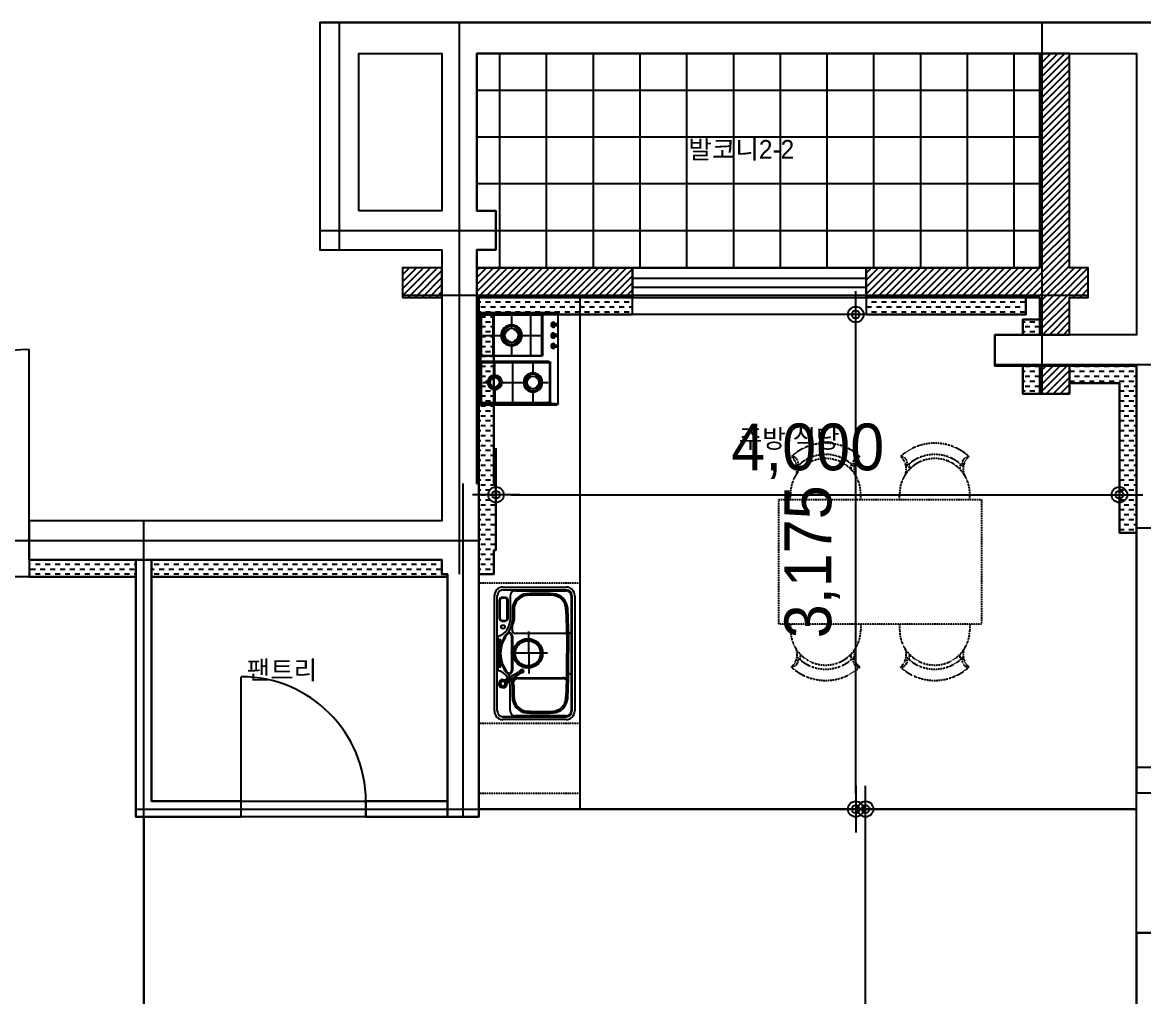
# Model space of a CAD drawing. Extents: x -125 to 16400, y -1600 to 10435.
# Drawn here: x 3537 to 10730, y 4081 to 10335 of the extents above; entities that cross this region are included whole.
import ezdxf

# ---------------------------------------------------------------- set-up
doc = ezdxf.new("R2010")
doc.units = 0
doc.header["$MEASUREMENT"] = 0
for name, pattern in [('-HID', [2.5, 1.5, -1]), ('AUDIT_D_220706163347-0', [0]), ('CEN', [62, 60, -1, 0, -1]), ('HD', [2.5, 1.5, -1]), ('HID', [2.3, 1.5, -0.8])]:
    doc.linetypes.add(name, pattern=pattern)
for name, color, linetype in [('A_HAT', 8, 'Continuous'), ('AA-XXXX-DIMS', 7, 'Continuous'), ('CEN_CON', 1, 'CEN'), ('CEN_WALL', 12, 'CEN'), ('CONC', 2, 'Continuous'), ('DIM', 7, 'AUDIT_D_220706163347-0'), ('DOOR', 4, 'Continuous'), ('FIN', 6, 'Continuous'), ('FUR', 4, 'Continuous'), ('FUR_가구', 8, 'HD'), ('FUR_가전', 8, 'HID'), ('INS', 8, 'Continuous'), ('WAL', 3, 'Continuous'), ('WAL_DRY', 7, 'Continuous'), ('WIN', 4, 'Continuous'), ('바닥타일', 8, 'Continuous'), ('실명', 3, 'AUDIT_D_220706163347-0')]:
    doc.layers.add(name, color=color, linetype=linetype)
doc.styles.add('HAUD01', font='Dotum.ttf')
doc.dimstyles.new('HAUD-100', dxfattribs={"dimscale": 100, "dimtxt": 3, "dimasz": 1, "dimexe": 0, "dimexo": 3, "dimgap": 1, "dimtad": 1, "dimdec": 0, "dimdsep": 46, "dimlunit": 6, "dimtxsty": 'HAUD01', "dimblk": 'DIMDOT', "dimcen": 2.5, "dimdle": 1.5, "dimclrd": 7, "dimclre": 7, "dimclrt": 3, "dimadec": 0, "dimazin": 0, "dimtfac": 1, "dimtdec": 0, "dimtix": 1, "dimtmove": 2, "dimatfit": 3, "dimfxl": 1, "dimtvp": 1, "dimtolj": 1, "dimtzin": 0, "dimarcsym": 0})
pattern_1 = [(45, (0, 0), (-22.45064, 22.45064), [])]
pattern_2 = [(0, (0, 0), (31.75, 31.75), [31.75, -31.75])]

# ---------------------------------------------------------------- blocks, each defined once
blk = doc.blocks.new('K-sink')
at = {"layer": 'FUR'}
for p, q in [((-370, -105), (370, -105)), ((-370, -123), (370, -123)), ((-197.8, -143.4), (-208.1, -150.2)), ((-197.8, -143.4), (-208.1, -150.2)), ((-185.6, -145.9), (-197.8, -143.4)), ((-185.6, -145.9), (-197.8, -143.4)), ((-108.2, -128), (108.2, -128)), ((339.1, -135.1), (226.6, -135.1)), ((-425, -565), (-425, -160)), ((-407, -160), (-407, -565)), ((-407, -565), (-407, -160)), ((-367, -205), (-211.7, -205)), ((-208.1, -150.2), (-210.6, -162.4)), ((-208.1, -150.2), (-210.6, -162.4)), ((-210.6, -162.4), (-203.8, -172.8)), ((-210.6, -162.4), (-203.8, -172.8)), ((-203.8, -172.8), (-191.6, -175.3)), ((-203.8, -172.8), (-191.6, -175.3)), ((-191.6, -175.3), (-181.2, -168.4)), ((-191.6, -175.3), (-181.2, -168.4)), ((-178.7, -156.2), (-185.6, -145.9)), ((-178.7, -156.2), (-185.6, -145.9)), ((-181.2, -168.4), (-178.7, -156.2)), ((-181.2, -168.4), (-178.7, -156.2)), ((206.6, -155.1), (206.6, -172.4)), ((367, -205), (211.7, -205)), ((226.6, -192.4), (339.1, -192.4)), ((359.1, -172.4), (359.1, -155.1)), ((407, -160), (407, -565)), ((425, -160), (425, -565)), ((-402, -565), (-402, -240)), ((-282.3, -220), (-192, -220)), ((-282.3, -220), (-211.7, -220)), ((-157, -255), (-157, -544.5)), ((130, -230), (130, -602)), ((140, -220), (211.7, -220)), ((282.3, -220), (211.7, -220)), ((402, -240), (402, -565)), ((135.3, -597), (-370, -597)), ((370, -602), (-370, -602)), ((370, -620), (-370, -620)), ((-129.7, -584.6), (-130.3, -592.4)), ((-118, -580), (0, -580)), ((118, -580), (0, -580)), ((129.7, -584.6), (130.3, -592.4)), ((370, -597), (135.3, -597))]:
    blk.add_line(p, q, dxfattribs=at)
at = {"layer": 'FUR', "ltscale": 0.6}
for p, q in [((-199.9, -132.8), (-217.1, -144.2)), ((-179.6, -136.9), (-199.9, -132.8)), ((-168.1, -154.1), (-179.6, -136.9)), ((-217.1, -144.2), (-221.2, -164.5)), ((-221.2, -164.5), (-209.8, -181.7)), ((-209.8, -181.7), (-189.5, -185.9)), ((-191.6, -175.3), (-169.5, -208.6)), ((-189.5, -185.9), (-172.2, -174.4)), ((-172.2, -174.4), (-168.1, -154.1))]:
    blk.add_line(p, q, dxfattribs=at)
at = {"layer": 'FUR', "color": 199}
for p, q in [((-76.6, -140), (-93.4, -140)), ((87.5, -140), (-87.5, -140)), ((-85, -148.4), (-85, -131.6)), ((93.4, -140), (76.6, -140)), ((85, -148.4), (85, -131.6)), ((0, -445), (0, -208.5)), ((-282.3, -231), (-211.7, -231)), ((0, -326.8), (-129.1, -326.8)), ((0, -326.8), (140.9, -326.8))]:
    blk.add_line(p, q, dxfattribs=at)
at = {"layer": 'FUR', "color": 199, "ltscale": 0.5}
for p, q in [((339.1, -140.1), (226.6, -140.1)), ((-122.6, -189.3), (-120.6, -186.7)), ((110.6, -215), (-110.6, -215)), ((122.6, -189.3), (120.3, -186.5)), ((211.6, -155.1), (211.6, -172.4)), ((226.6, -187.4), (339.1, -187.4)), ((354.1, -172.4), (354.1, -155.1)), ((-282.3, -226), (-192, -226)), ((-162, -256), (-162, -543.5)), ((282.3, -231), (211.7, -231)), ((-118, -569), (0, -569)), ((118, -569), (0, -569))]:
    blk.add_line(p, q, dxfattribs=at)
at = {"layer": 'FUR', "ltscale": 0.5}
blk.add_line((110.6, -220), (-110.6, -220), dxfattribs=at)
at = {"layer": 'FUR', "color": 199}
for centre, radius in [((-195.2, -158.9), 21.9), ((-85, -140), 2.5), ((85, -140), 2.5), ((0, -320), 90), ((0, -320), 81)]:
    blk.add_circle(centre, radius, dxfattribs=at)
at = {"layer": 'FUR'}
for centre, radius in [((169.6, -160), 12.2), ((0, -320), 94.5)]:
    blk.add_circle(centre, radius, dxfattribs=at)
for centre, radius, start, end in [((-370, -160), 55, 90, 180), ((-370, -160), 37, 90, 180), ((-211.7, -100), 105, 270, 343.31935), ((0, -340), 200, 90, 131.40962), ((-108.2, -131), 3, 90, 163.31935), ((0, -340), 200, 48.59038, 90), ((108.2, -131), 3, 16.68065, 90), ((211.7, -100), 105, 196.68065, 270), ((226.6, -155.1), 20, 90, 180), ((339.1, -155.1), 20, 360, 90), ((370, -160), 55, 0, 90), ((370, -160), 37, 0, 90), ((-367, -240), 35, 90, 180), ((-211.7, -100), 120, 270, 311.40962), ((211.7, -100), 120, 228.59038, 270), ((226.6, -172.4), 20, 180, 270), ((339.1, -172.4), 20, 270, 0), ((367, -240), 35, 0, 90), ((-282.3, -320), 100, 90, 176.17745), ((-192, -255), 35, 0, 90), ((140, -230), 10, 90.02498, 180), ((282.3, -320), 100, 3.82255, 90), ((914.2, -400), 1299.2, 176.17512, 183.59876), ((-915, -400), 1300, 356.40356, 3.82255), ((-282.6, -475.3), 100, 183.59644, 266.1102), ((282.6, -475.3), 100, 273.8898, 356.40356), ((-370, -565), 55, 180, 270), ((-370, -565), 37, 180, 270), ((-370, -565), 32, 180, 270), ((-140.2, 1619.9), 2200, 266.1102, 270.57759), ((-192, -544.5), 35, 268.62723, 0), ((140.2, 1619.9), 2200, 269.42241, 273.8898), ((370, -565), 32, 270, 0), ((370, -565), 37, 270, 0), ((370, -565), 55, 270, 0), ((-135.3, -592), 5, 270, 355), ((-124.7, -585.1), 5, 90.40284, 175), ((140.2, 1619.9), 2200, 269.42241, 269.59716), ((124.7, -585.1), 5, 5, 89.59716), ((138.7, -588.4), 8.66, 181.05594, 263.17769), ((135.3, -592), 5, 185, 270)]:
    blk.add_arc(centre, radius, start, end, dxfattribs=at)
at = {"layer": 'FUR', "color": 199, "ltscale": 0.5}
for centre, radius, start, end in [((226.6, -155.1), 15, 90, 180), ((339.1, -155.1), 15, 0, 90), ((-112.1, -200.1), 15, 134.24852, 274.39442), ((0, -340), 195, 90, 128.18582), ((0, -340), 195, 51.92602, 90), ((112.1, -200.1), 15, 265.60558, 45.75148), ((222.9, -131.6), 100, 228.77437, 263.51916), ((226.6, -172.4), 15, 180, 270), ((339.1, -172.4), 15, 270, 0), ((-282.3, -320), 94, 90, 176.17745), ((-192, -256), 30, 0, 90), ((282.3, -320), 89, 3.82255, 90), ((915, -400), 1294, 176.17745, 183.59644), ((-915, -400), 1289, 356.40356, 3.82255), ((-282.6, -475.3), 94, 183.59644, 266.1102), ((282.6, -475.3), 89, 273.8898, 356.40356), ((-140.2, 1619.9), 2194, 266.1102, 268.6266), ((-192, -543.5), 30, 268.6266, 0), ((140.2, 1619.9), 2189, 269.42241, 273.8898)]:
    blk.add_arc(centre, radius, start, end, dxfattribs=at)
at = {"layer": 'FUR', "color": 199}
for centre, radius, start, end in [((-222.9, -131.6), 100, 276.48084, 311.22563), ((-282.3, -320), 89, 90, 176.17745), ((914.2, -400), 1288.2, 176.17512, 183.59876), ((-282.6, -475.3), 89, 183.59644, 266.1102), ((-140.2, 1619.9), 2189, 266.1102, 270.57759)]:
    blk.add_arc(centre, radius, start, end, dxfattribs=at)
at = {"layer": 'FUR', "ltscale": 0.5}
for centre, start, end in [((-112.1, -200.1), 134.24852, 274.39442), ((112.1, -200.1), 265.60558, 45.75148)]:
    blk.add_arc(centre, 20, start, end, dxfattribs=at)
at = {"layer": 'FUR', "ltscale": 0.6}
for points in [[(-217.1, -144.2), (-199.9, -132.8), (-197.8, -143.4), (-208.1, -150.2)], [(-199.9, -132.8), (-197.8, -143.4), (-185.6, -145.9), (-179.6, -136.9)], [(-179.6, -136.9), (-185.6, -145.9), (-178.7, -156.2), (-168.1, -154.1)], [(-221.2, -164.5), (-210.6, -162.4), (-208.1, -150.2), (-217.1, -144.2)], [(-209.8, -181.7), (-203.8, -172.8), (-210.6, -162.4), (-221.2, -164.5)], [(-209.8, -181.7), (-189.5, -185.9), (-191.6, -175.3), (-203.8, -172.8)], [(-184, -194.2), (-189.5, -185.9), (-191.6, -175.3), (-184, -194.2)], [(-191.6, -175.3), (-169.5, -208.6), (-191.6, -175.3)], [(-124.5, -274.7), (-124.5, -274.7), (-184, -194.2)], [(-172.2, -174.4), (-168.1, -154.1), (-178.7, -156.2), (-181.2, -168.4)], [(-172.2, -174.4), (-166.7, -182.8), (-166.7, -182.8), (-181.2, -168.4)], [(-159.1, -201.7), (-181.2, -168.4), (-181.2, -168.4), (-159.1, -201.7)], [(-115.8, -269), (-115.3, -268.8), (-124.9, -275.1), (-124.5, -274.7)], [(-115.1, -273.3), (-115.8, -269), (-124.5, -274.7), (-120.8, -277.1)], [(-124.2, -286.5), (-120.4, -284), (-114.2, -287.1), (-113.9, -291.7)], [(-104.4, -285.4), (-113.9, -291.7), (-114.2, -287.1), (-108.5, -283.3)], [(-105.1, -273.9), (-108.9, -276.4), (-108.5, -283.3), (-104.4, -285.4)]]:
    blk.add_3dface(points, dxfattribs=at)
at = {"layer": 'FUR', "invisible_edges": 10}
blk.add_3dface([(-208.1, -150.2), (-197.8, -143.4), (-181.2, -168.4), (-191.6, -175.3)], dxfattribs=at)
at = {"layer": 'FUR', "ltscale": 0.6, "invisible_edges": 8}
for points in [[(-197.8, -143.4), (-185.6, -145.9), (-178.7, -156.2), (-181.2, -168.4)], [(-191.6, -175.3), (-203.8, -172.8), (-210.6, -162.4), (-208.1, -150.2)], [(-124.9, -275.1), (-124.5, -274.7), (-124.5, -274.7), (-120.8, -277.1)], [(-120.8, -277.1), (-120.4, -284), (-124.2, -286.5), (-124.9, -275.1)], [(-120.4, -284), (-120.8, -277.1), (-115.1, -273.3), (-108.9, -276.4)], [(-108.9, -276.4), (-108.5, -283.3), (-114.2, -287.1), (-120.4, -284)], [(-108.9, -276.4), (-105.1, -273.9), (-115.3, -268.8), (-115.8, -269)], [(-115.8, -269), (-115.8, -269), (-115.1, -273.3), (-108.9, -276.4)]]:
    blk.add_3dface(points, dxfattribs=at)
at = {"layer": 'FUR'}
for points in [[(-189.5, -185.9), (-191.6, -175.3), (-181.2, -168.4), (-172.2, -174.4)], [(-166.7, -182.8), (-181.2, -168.4), (-191.6, -175.3), (-184, -194.2)], [(-181.2, -168.4), (-191.6, -175.3), (-169.5, -208.6), (-159.1, -201.7)], [(-169.5, -208.6), (-159.1, -201.7), (-181.2, -168.4), (-191.6, -175.3)], [(-172.2, -174.4), (-166.7, -182.8), (-184, -194.2), (-189.5, -185.9)], [(-184, -194.2), (-166.7, -182.8), (-115.8, -269), (-124.5, -274.7)], [(-115.8, -269), (-166.7, -182.8), (-184, -194.2), (-124.5, -274.7)], [(-115.8, -269), (-115.8, -269), (-166.7, -182.8)]]:
    blk.add_3dface(points, dxfattribs=at)
blk = doc.blocks.new('싱크')
at = {"layer": 'Defpoints'}
for p, q in [((-18.3, 0), (-18.3, 1350)), ((631.7, 0), (631.7, 1350))]:
    blk.add_line(p, q, dxfattribs=at)
at = {"layer": 'Defpoints', "linetype": '-HID'}
for p, q in [((631.7, 1350), (-18.3, 1350)), ((631.7, 450), (-18.3, 450)), ((631.7, 0), (-18.3, 0))]:
    blk.add_line(p, q, dxfattribs=at)
at = {"layer": 'FUR_가전', "rotation": 90}
blk.add_blockref('K-sink', (-23.3, 900), dxfattribs=at)
blk = doc.blocks.new('쿡탑')
at = {"layer": 'FUR'}
for p, q in [((460711, 189095.4), (460711, 189585.4)), ((460712, 189582.4), (460712, 189318.9)), ((460719, 189103.9), (460719, 189577.4)), ((460721, 189595.4), (461291, 189595.4)), ((460721, 189195.4), (460721, 189575.4)), ((460722, 189592.4), (461290, 189592.4)), ((460726, 189267.1), (460726, 189570.4)), ((460729, 189587.4), (461283, 189587.4)), ((460731, 189585.4), (461281, 189585.4)), ((460736, 189580.4), (460973.5, 189580.4)), ((460854.8, 189580.4), (460854.8, 189452.6)), ((460983.5, 189570.4), (460983.5, 189508.6)), ((460988.5, 189195.4), (460988.5, 189575.4)), ((461023.5, 189145.4), (461023.5, 189575.4)), ((461028.5, 189570.4), (461028.5, 189495.4)), ((461038.5, 189580.4), (461276, 189580.4)), ((461157.3, 189570.4), (461157.3, 189532.9)), ((461286, 189570.4), (461286, 189150.4)), ((461291, 189575.4), (461291, 189145.4)), ((461293, 189577.4), (461293, 189103.9)), ((461300, 189582.4), (461300, 189338.9)), ((461301, 189585.4), (461301, 189095.4)), ((460728, 189508.6), (460726, 189508.6)), ((460728, 189503.6), (460726, 189503.6)), ((460730.3, 189506.1), (460979.2, 189506.1)), ((460981.6, 189508.6), (460983.5, 189508.6)), ((460981.6, 189503.6), (460983.5, 189503.6)), ((460983.5, 189503.6), (460983.5, 189267.1)), ((461030.5, 189495.4), (461028.5, 189495.4)), ((461028.5, 189490.4), (461028.5, 189250.4)), ((461030.5, 189490.4), (461028.5, 189490.4)), ((461117.2, 189492.9), (461032.9, 189492.9)), ((461197.3, 189492.9), (461281.7, 189492.9)), ((461284.1, 189495.4), (461286, 189495.4)), ((461284.1, 189490.4), (461286, 189490.4)), ((461157.3, 189452.8), (461157.3, 189300.1)), ((460726, 189385.4), (460787.6, 189385.4)), ((460922, 189385.4), (460983.5, 189385.4)), ((461286, 189376.5), (461028.5, 189376.5)), ((461298, 189156.9), (461300, 189338.9)), ((460714, 189156.9), (460712, 189318.9)), ((460728, 189267.1), (460726, 189267.1)), ((460726, 189200.4), (460726, 189262.1)), ((460728, 189262.1), (460726, 189262.1)), ((460730.3, 189264.6), (460979.2, 189264.6)), ((460854.8, 189318.1), (460854.8, 189190.4)), ((460981.6, 189267.1), (460983.5, 189267.1)), ((460981.6, 189262.1), (460983.5, 189262.1)), ((460983.5, 189262.1), (460983.5, 189200.4)), ((460978.5, 189185.4), (460731, 189185.4)), ((460973.5, 189190.4), (460736, 189190.4)), ((461030.5, 189250.4), (461028.5, 189250.4)), ((461028.5, 189245.4), (461028.5, 189150.4)), ((461030.5, 189245.4), (461028.5, 189245.4)), ((461032.8, 189247.9), (461105, 189247.9)), ((461157.3, 189195.6), (461157.3, 189150.4)), ((461209.6, 189247.9), (461281.7, 189247.9)), ((461284.1, 189250.4), (461286, 189250.4)), ((461284.1, 189245.4), (461286, 189245.4)), ((460714, 189156.9), (460714, 189095.4)), ((460770.5, 189113.9), (460780.7, 189104.7)), ((460770.5, 189113.9), (460780.7, 189104.7)), ((460780.9, 189123.2), (460792.2, 189123.2)), ((460780.9, 189094.2), (460780.9, 189123.2)), ((460780.9, 189123.2), (460792.2, 189123.2)), ((460780.9, 189094.2), (460780.9, 189123.2)), ((460792.2, 189123.2), (460792.2, 189094.2)), ((460792.2, 189123.2), (460792.2, 189094.2)), ((460803.4, 189113.7), (460792.2, 189104.5)), ((460803.4, 189113.7), (460792.2, 189104.5)), ((460839.4, 189113.9), (460849.6, 189104.7)), ((460839.4, 189113.9), (460849.6, 189104.7)), ((460839.4, 189113.9), (460849.6, 189104.7)), ((460839.4, 189113.9), (460849.6, 189104.7)), ((460839.4, 189113.9), (460849.6, 189104.7)), ((460839.4, 189113.9), (460849.6, 189104.7)), ((460839.4, 189113.9), (460849.6, 189104.7)), ((460839.4, 189113.9), (460849.6, 189104.7)), ((460849.9, 189123.1), (460861.2, 189123.1)), ((460849.9, 189094.2), (460849.9, 189123.1)), ((460849.9, 189123.1), (460861.2, 189123.1)), ((460849.9, 189094.2), (460849.9, 189123.1)), ((460849.9, 189123.1), (460861.2, 189123.1)), ((460849.9, 189094.2), (460849.9, 189123.1)), ((460849.9, 189123.1), (460861.2, 189123.1)), ((460849.9, 189094.2), (460849.9, 189123.1)), ((460849.9, 189123.1), (460861.2, 189123.1)), ((460849.9, 189094.2), (460849.9, 189123.1)), ((460849.9, 189123.1), (460861.2, 189123.1)), ((460849.9, 189094.2), (460849.9, 189123.1)), ((460849.9, 189123.1), (460861.2, 189123.1)), ((460849.9, 189094.2), (460849.9, 189123.1)), ((460849.9, 189123.1), (460861.2, 189123.1)), ((460849.9, 189094.2), (460849.9, 189123.1)), ((460872.3, 189113.7), (460861.1, 189104.5)), ((460872.3, 189113.7), (460861.1, 189104.5)), ((460872.3, 189113.7), (460861.1, 189104.5)), ((460872.3, 189113.7), (460861.1, 189104.5)), ((460872.3, 189113.7), (460861.1, 189104.5)), ((460872.3, 189113.7), (460861.1, 189104.5)), ((460872.3, 189113.7), (460861.1, 189104.5)), ((460872.3, 189113.7), (460861.1, 189104.5)), ((460861.2, 189123.1), (460861.2, 189094.2)), ((460861.2, 189123.1), (460861.2, 189094.2)), ((460861.2, 189123.1), (460861.2, 189094.2)), ((460861.2, 189123.1), (460861.2, 189094.2)), ((460861.2, 189123.1), (460861.2, 189094.2)), ((460861.2, 189123.1), (460861.2, 189094.2)), ((460861.2, 189123.1), (460861.2, 189094.2)), ((460861.2, 189123.1), (460861.2, 189094.2)), ((460907.3, 189113.7), (460918.4, 189104.5)), ((460907.3, 189113.7), (460918.4, 189104.5)), ((460907.3, 189113.7), (460918.4, 189104.5)), ((460907.3, 189113.7), (460918.4, 189104.5)), ((460907.3, 189113.7), (460918.4, 189104.5)), ((460907.3, 189113.7), (460918.4, 189104.5)), ((460907.3, 189113.7), (460918.4, 189104.5)), ((460907.3, 189113.7), (460918.4, 189104.5)), ((460929.7, 189123.1), (460918.4, 189123.1)), ((460918.4, 189123.1), (460918.4, 189094.2)), ((460929.7, 189123.1), (460918.4, 189123.1)), ((460918.4, 189123.1), (460918.4, 189094.2)), ((460929.7, 189123.1), (460918.4, 189123.1)), ((460918.4, 189123.1), (460918.4, 189094.2)), ((460929.7, 189123.1), (460918.4, 189123.1)), ((460918.4, 189123.1), (460918.4, 189094.2)), ((460929.7, 189123.1), (460918.4, 189123.1)), ((460918.4, 189123.1), (460918.4, 189094.2)), ((460929.7, 189123.1), (460918.4, 189123.1)), ((460918.4, 189123.1), (460918.4, 189094.2)), ((460929.7, 189123.1), (460918.4, 189123.1)), ((460918.4, 189123.1), (460918.4, 189094.2)), ((460929.7, 189123.1), (460918.4, 189123.1)), ((460918.4, 189123.1), (460918.4, 189094.2)), ((460929.7, 189094.2), (460929.7, 189123.1)), ((460929.7, 189094.2), (460929.7, 189123.1)), ((460929.7, 189094.2), (460929.7, 189123.1)), ((460929.7, 189094.2), (460929.7, 189123.1)), ((460929.7, 189094.2), (460929.7, 189123.1)), ((460929.7, 189094.2), (460929.7, 189123.1)), ((460929.7, 189094.2), (460929.7, 189123.1)), ((460929.7, 189094.2), (460929.7, 189123.1)), ((460940.2, 189113.9), (460930, 189104.7)), ((460940.2, 189113.9), (460930, 189104.7)), ((460940.2, 189113.9), (460930, 189104.7)), ((460940.2, 189113.9), (460930, 189104.7)), ((460940.2, 189113.9), (460930, 189104.7)), ((460940.2, 189113.9), (460930, 189104.7)), ((460940.2, 189113.9), (460930, 189104.7)), ((460940.2, 189113.9), (460930, 189104.7)), ((461281, 189135.4), (461033.5, 189135.4)), ((461276, 189140.4), (461038.5, 189140.4)), ((461298, 189156.9), (461298, 189095.4)), ((461291, 189085.4), (460721, 189085.4)), ((460792.2, 189094.2), (460780.9, 189094.2)), ((460792.2, 189094.2), (460780.9, 189094.2)), ((460861.2, 189094.2), (460849.9, 189094.2)), ((460861.2, 189094.2), (460849.9, 189094.2)), ((460861.2, 189094.2), (460849.9, 189094.2)), ((460861.2, 189094.2), (460849.9, 189094.2)), ((460861.2, 189094.2), (460849.9, 189094.2)), ((460861.2, 189094.2), (460849.9, 189094.2)), ((460861.2, 189094.2), (460849.9, 189094.2)), ((460861.2, 189094.2), (460849.9, 189094.2)), ((460918.4, 189094.2), (460929.7, 189094.2)), ((460918.4, 189094.2), (460929.7, 189094.2)), ((460918.4, 189094.2), (460929.7, 189094.2)), ((460918.4, 189094.2), (460929.7, 189094.2)), ((460918.4, 189094.2), (460929.7, 189094.2)), ((460918.4, 189094.2), (460929.7, 189094.2)), ((460918.4, 189094.2), (460929.7, 189094.2)), ((460918.4, 189094.2), (460929.7, 189094.2))]:
    blk.add_line(p, q, dxfattribs=at)
for centre, radius in [((461157.3, 189492.9), 46.7), ((461157.3, 189492.9), 40), ((460854.8, 189385.4), 67.2), ((460854.8, 189385.4), 57.7), ((461157.3, 189247.9), 60.9), ((461157.3, 189247.9), 52.3)]:
    blk.add_circle(centre, radius, dxfattribs=at)
for centre, radius, start, end in [((460721, 189585.4), 10, 90, 180), ((460722, 189582.4), 10, 90, 180), ((460729, 189577.4), 10, 90, 180), ((460731, 189575.4), 10, 90, 180), ((460736, 189570.4), 10, 90, 180), ((460973.5, 189570.4), 10, 0, 90), ((460978.5, 189575.4), 10, 0, 90), ((461033.5, 189575.4), 10, 90, 180), ((461038.5, 189570.4), 10, 90, 180), ((461276, 189570.4), 10, 0, 90), ((461281, 189575.4), 10, 0, 90), ((461283, 189577.4), 10, 0, 90), ((461290, 189582.4), 10, 0, 90), ((461291, 189585.4), 10, 0, 90), ((460727.8, 189506.1), 2.51, 274.24151, 85.75849), ((460981.7, 189506.1), 2.51, 94.24151, 265.75849), ((461030.3, 189492.9), 2.51, 274.24151, 85.75849), ((461157.3, 189492.9), 31.4, 46.33785, 40.71939), ((461156.1, 189435.2), 55.6, 120.49991, 120.93946), ((461157.9, 189550.4), 55.6, 237.23015, 237.66153), ((461128.7, 189481.7), 1.53, 21.25781, 120.49991), ((461129, 189504.7), 1.53, 237.66153, 337.21808), ((461157.3, 189492.9), 29.2, 201.25781, 336.40541), ((461157.3, 189492.9), 29.2, 21.5687, 157.21808), ((461185.4, 189480.6), 1.53, 57.1633, 156.40541), ((461185.8, 189504.1), 1.53, 201.5687, 301.12525), ((461156.1, 189435.2), 55.6, 56.72375, 57.1633), ((461157.9, 189550.4), 55.6, 301.12525, 301.55664), ((461284.2, 189492.9), 2.51, 94.24151, 265.75849), ((460854.8, 189385.4), 45.2, 46.33785, 40.71939), ((460855.7, 189468.2), 80, 237.23015, 237.66153), ((460814, 189402.5), 2.21, 237.66153, 337.21808), ((460854.8, 189385.4), 42, 21.5687, 157.21808), ((460895.9, 189401.6), 2.21, 201.5687, 301.12525), ((460853.1, 189302.3), 80, 120.49991, 120.93946), ((460813.6, 189369.3), 2.21, 21.25781, 120.49991), ((460854.8, 189385.4), 42, 201.25781, 336.40541), ((460895.3, 189367.7), 2.21, 57.1633, 156.40541), ((460853.1, 189302.3), 80, 56.72375, 57.1633), ((460855.7, 189468.2), 80, 301.12525, 301.55664), ((460727.8, 189264.6), 2.51, 274.24151, 85.75849), ((460981.7, 189264.6), 2.51, 94.24151, 265.75849), ((461157.3, 189247.9), 41, 46.33785, 40.71939), ((461158.1, 189323), 72.6, 237.23015, 237.66153), ((461120.3, 189263.4), 2, 237.66153, 337.21808), ((461157.3, 189247.9), 38.1, 21.5687, 157.21808), ((461194.5, 189262.6), 2, 201.5687, 301.12525), ((461158.1, 189323), 72.6, 301.12525, 301.55664), ((460731, 189195.4), 10, 180, 270), ((460736, 189200.4), 10, 180, 270), ((460973.5, 189200.4), 10, 270, 0), ((460978.5, 189195.4), 10, 270, 0), ((461030.3, 189247.9), 2.51, 274.24151, 85.75849), ((461155.7, 189172.5), 72.6, 120.49991, 120.93946), ((461119.9, 189233.3), 2, 21.25781, 120.49991), ((461157.3, 189247.9), 38.1, 201.25781, 336.40541), ((461194, 189231.8), 2, 57.1633, 156.40541), ((461155.7, 189172.5), 72.6, 56.72375, 57.1633), ((461284.2, 189247.9), 2.51, 94.24151, 265.75849), ((460773.8, 189117.6), 5, 148.53566, 228.04706), ((460773.8, 189117.6), 5, 148.53566, 228.04706), ((460776.4, 189115.1), 8.47, 57.30133, 148.17684), ((460776.4, 189115.1), 8.47, 57.30133, 148.17684), ((460787, 189109.6), 20.4, 31.25646, 148.53566), ((460787, 189109.6), 20.4, 31.25646, 148.53566), ((460796.9, 189113.5), 9.86, 34.72293, 117.60774), ((460796.9, 189113.5), 9.86, 34.72293, 117.60774), ((460800.2, 189117.6), 5, 309.45948, 31.25646), ((460800.2, 189117.6), 5, 309.45948, 31.25646), ((460842.8, 189117.6), 5, 148.53566, 228.04706), ((460842.8, 189117.6), 5, 148.53566, 228.04706), ((460842.8, 189117.6), 5, 148.53566, 228.04706), ((460842.8, 189117.6), 5, 148.53566, 228.04706), ((460842.8, 189117.6), 5, 148.53566, 228.04706), ((460842.8, 189117.6), 5, 148.53566, 228.04706), ((460842.8, 189117.6), 5, 148.53566, 228.04706), ((460842.8, 189117.6), 5, 148.53566, 228.04706), ((460845.3, 189115), 8.47, 57.30133, 148.17684), ((460845.3, 189115), 8.47, 57.30133, 148.17684), ((460845.3, 189115), 8.47, 57.30133, 148.17684), ((460845.3, 189115), 8.47, 57.30133, 148.17684), ((460845.3, 189115), 8.47, 57.30133, 148.17684), ((460845.3, 189115), 8.47, 57.30133, 148.17684), ((460845.3, 189115), 8.47, 57.30133, 148.17684), ((460845.3, 189115), 8.47, 57.30133, 148.17684), ((460855.9, 189109.5), 20.4, 31.25646, 148.53566), ((460855.9, 189109.5), 20.4, 31.25646, 148.53566), ((460855.9, 189109.5), 20.4, 31.25646, 148.53566), ((460855.9, 189109.5), 20.4, 31.25646, 148.53566), ((460855.9, 189109.5), 20.4, 31.25646, 148.53566), ((460855.9, 189109.5), 20.4, 31.25646, 148.53566), ((460855.9, 189109.5), 20.4, 31.25646, 148.53566), ((460855.9, 189109.5), 20.4, 31.25646, 148.53566), ((460865.8, 189113.4), 9.86, 34.72293, 117.60774), ((460865.8, 189113.4), 9.86, 34.72293, 117.60774), ((460865.8, 189113.4), 9.86, 34.72293, 117.60774), ((460865.8, 189113.4), 9.86, 34.72293, 117.60774), ((460865.8, 189113.4), 9.86, 34.72293, 117.60774), ((460865.8, 189113.4), 9.86, 34.72293, 117.60774), ((460865.8, 189113.4), 9.86, 34.72293, 117.60774), ((460865.8, 189113.4), 9.86, 34.72293, 117.60774), ((460869.1, 189117.5), 5, 309.45948, 31.25646), ((460869.1, 189117.5), 5, 309.45948, 31.25646), ((460869.1, 189117.5), 5, 309.45948, 31.25646), ((460869.1, 189117.5), 5, 309.45948, 31.25646), ((460869.1, 189117.5), 5, 309.45948, 31.25646), ((460869.1, 189117.5), 5, 309.45948, 31.25646), ((460869.1, 189117.5), 5, 309.45948, 31.25646), ((460869.1, 189117.5), 5, 309.45948, 31.25646), ((460910.5, 189117.5), 5, 148.74354, 230.54052), ((460910.5, 189117.5), 5, 148.74354, 230.54052), ((460910.5, 189117.5), 5, 148.74354, 230.54052), ((460910.5, 189117.5), 5, 148.74354, 230.54052), ((460910.5, 189117.5), 5, 148.74354, 230.54052), ((460910.5, 189117.5), 5, 148.74354, 230.54052), ((460910.5, 189117.5), 5, 148.74354, 230.54052), ((460910.5, 189117.5), 5, 148.74354, 230.54052), ((460913.8, 189113.4), 9.86, 62.39226, 145.27707), ((460913.8, 189113.4), 9.86, 62.39226, 145.27707), ((460913.8, 189113.4), 9.86, 62.39226, 145.27707), ((460913.8, 189113.4), 9.86, 62.39226, 145.27707), ((460913.8, 189113.4), 9.86, 62.39226, 145.27707), ((460913.8, 189113.4), 9.86, 62.39226, 145.27707), ((460913.8, 189113.4), 9.86, 62.39226, 145.27707), ((460913.8, 189113.4), 9.86, 62.39226, 145.27707), ((460923.6, 189109.5), 20.4, 31.46434, 148.74354), ((460923.6, 189109.5), 20.4, 31.46434, 148.74354), ((460923.6, 189109.5), 20.4, 31.46434, 148.74354), ((460923.6, 189109.5), 20.4, 31.46434, 148.74354), ((460923.6, 189109.5), 20.4, 31.46434, 148.74354), ((460923.6, 189109.5), 20.4, 31.46434, 148.74354), ((460923.6, 189109.5), 20.4, 31.46434, 148.74354), ((460923.6, 189109.5), 20.4, 31.46434, 148.74354), ((460934.2, 189115), 8.47, 31.82316, 122.69867), ((460934.2, 189115), 8.47, 31.82316, 122.69867), ((460934.2, 189115), 8.47, 31.82316, 122.69867), ((460934.2, 189115), 8.47, 31.82316, 122.69867), ((460934.2, 189115), 8.47, 31.82316, 122.69867), ((460934.2, 189115), 8.47, 31.82316, 122.69867), ((460934.2, 189115), 8.47, 31.82316, 122.69867), ((460934.2, 189115), 8.47, 31.82316, 122.69867), ((460936.8, 189117.6), 5, 311.95294, 31.46434), ((460936.8, 189117.6), 5, 311.95294, 31.46434), ((460936.8, 189117.6), 5, 311.95294, 31.46434), ((460936.8, 189117.6), 5, 311.95294, 31.46434), ((460936.8, 189117.6), 5, 311.95294, 31.46434), ((460936.8, 189117.6), 5, 311.95294, 31.46434), ((460936.8, 189117.6), 5, 311.95294, 31.46434), ((460936.8, 189117.6), 5, 311.95294, 31.46434), ((461033.5, 189145.4), 10, 180, 270), ((461038.5, 189150.4), 10, 180, 270), ((461276, 189150.4), 10, 270, 0), ((461281, 189145.4), 10, 270, 0), ((460721, 189095.4), 10, 180, 270), ((460708.5, 189096.9), 5.72, 302.47301, 344.45227), ((460658.6, 189105.8), 60.4, 341.57206, 1.81603), ((461291, 189095.4), 10, 270, 0), ((461353.4, 189105.8), 60.4, 178.18397, 198.42794), ((461303.5, 189096.9), 5.72, 195.54773, 237.52699)]:
    blk.add_arc(centre, radius, start, end, dxfattribs=at)
at = {"layer": 'FUR', "extrusion": (0, 0, -1)}
for centre, major_axis in [((461180.8, 189516), (0, -2.7)), ((460888.6, 189418.7), (0, -3.88)), ((461187.9, 189278.1), (0, -3.52))]:
    blk.add_ellipse(centre, major_axis=major_axis, ratio=0.678938, start_param=1.412183, end_param=6.112097, dxfattribs=at)
blk = doc.blocks.new('식탁-1300x800')
at = {"layer": 'FUR_가구'}
for p, q in [((75, 800), (75, 837.8)), ((525, 800), (525, 837.8)), ((775, 800), (775, 837.8)), ((1225, 800), (1225, 837.8)), ((75, 0), (75, -37.8)), ((525, 0), (525, -37.8)), ((775, 0), (775, -37.8)), ((1225, 0), (1225, -37.8))]:
    blk.add_line(p, q, dxfattribs=at)
blk.add_lwpolyline([(0, 800), (1300, 800), (1300, 0), (0, 0)], close=True, dxfattribs=at)
for centre, radius, start, end in [((300, 837.8), 323.6, 47.30696, 132.69305), ((1000, 837.8), 323.6, 47.30695, 132.69304), ((300, 837.8), 251.2, 43.09816, 136.90185), ((1000, 837.8), 251.2, 43.09815, 136.90184), ((300, 837.8), 225, 0, 180), ((81.5, 1033.2), 42.4, 325.90401, 91.17117), ((11.9, 995.4), 105.6, 341.08549, 49.44539), ((11.9, 995.4), 127.4, 359.97038, 14.54806), ((588.1, 995.4), 127.4, 165.45195, 180.02963), ((518.5, 1033.2), 42.4, 88.82884, 214.096), ((588.1, 995.4), 105.6, 130.55462, 198.91452), ((1000, 837.8), 225, 360, 180), ((781.5, 1033.2), 42.4, 325.904, 91.17116), ((711.9, 995.4), 105.6, 341.08548, 49.44538), ((711.9, 995.4), 127.4, 359.97037, 14.54805), ((1288.1, 995.4), 127.4, 165.45194, 180.02962), ((1218.5, 1033.2), 42.4, 88.82883, 214.09599), ((1288.1, 995.4), 105.6, 130.55461, 198.91451), ((300, -37.8), 225, 180, 360), ((1000, -37.8), 225, 180, 0), ((11.9, -195.4), 105.6, 310.55461, 18.91451), ((81.5, -233.2), 42.4, 268.82883, 34.09599), ((300, -37.8), 251.2, 223.09815, 316.90184), ((11.9, -195.4), 127.4, 345.45194, 0.02962), ((588.1, -195.4), 127.4, 179.97037, 194.54805), ((518.5, -233.2), 42.4, 145.904, 271.17116), ((588.1, -195.4), 105.6, 161.08548, 229.44538), ((711.9, -195.4), 105.6, 310.55462, 18.91452), ((781.5, -233.2), 42.4, 268.82884, 34.096), ((1000, -37.8), 251.2, 223.09816, 316.90185), ((711.9, -195.4), 127.4, 345.45195, 0.02963), ((1288.1, -195.4), 127.4, 179.97038, 194.54806), ((1218.5, -233.2), 42.4, 145.90401, 271.17117), ((1288.1, -195.4), 105.6, 161.08549, 229.44539), ((300, -37.8), 323.6, 227.30695, 312.69304), ((1000, -37.8), 323.6, 227.30696, 312.69305)]:
    blk.add_arc(centre, radius, start, end, dxfattribs=at)
blk = doc.blocks.new('DIMDOT')
at = {"layer": 'AA-XXXX-DIMS'}
for p, q in [((0, -1.5), (0, 1.5)), ((-1.5, 0), (1.5, 0))]:
    blk.add_line(p, q, dxfattribs=at)
for radius in [0.5, 0.25]:
    blk.add_circle((0, 0), radius, dxfattribs=at)
blk = doc.blocks.new('*D32')
at = {"layer": 'Defpoints', "color": 0, "transparency": 16777216}
for p in [(8946, 5285), (8946, 5285), (8946, 1625)]:
    blk.add_point(p, dxfattribs=at)
at = {"layer": 'DIM', "color": 7, "lineweight": -2, "transparency": 16777216}
for p, q in [((9246, 5285), (8946, 5285)), ((8946, 1725), (8946, 5185)), ((9246, 1625), (8946, 1625))]:
    blk.add_line(p, q, dxfattribs=at)
at = {"layer": 'DIM', "color": 7, "lineweight": -2, "transparency": 16777216, "xscale": 100, "yscale": 100, "zscale": 100}
for p, rotation in [((8946, 5285), 90), ((8946, 1625), 270)]:
    blk.add_blockref('DIMDOT', p, dxfattribs=dict(at, rotation=rotation))
at = {"layer": 'DIM', "color": 3, "transparency": 16777216, "insert": (8666.9, 3455), "char_height": 300, "attachment_point": 5, "rotation": 90, "style": 'HAUD01'}
blk.add_mtext('\\A1;3,660', dxfattribs=at)
blk = doc.blocks.new('*D33')
at = {"layer": 'Defpoints', "color": 0, "transparency": 16777216}
for p in [(6575, 7303), (10575, 7303), (10575, 7303)]:
    blk.add_point(p, dxfattribs=at)
at = {"layer": 'DIM', "color": 7, "lineweight": -2, "transparency": 16777216}
for p, q in [((6575, 7603), (6575, 7303)), ((10575, 7603), (10575, 7303)), ((6675, 7303), (10475, 7303))]:
    blk.add_line(p, q, dxfattribs=at)
at = {"layer": 'DIM', "color": 7, "lineweight": -2, "transparency": 16777216, "xscale": 100, "yscale": 100, "zscale": 100, "rotation": 180}
blk.add_blockref('DIMDOT', (6575, 7303), dxfattribs=at)
at = {"layer": 'DIM', "color": 7, "lineweight": -2, "transparency": 16777216, "xscale": 100, "yscale": 100, "zscale": 100}
blk.add_blockref('DIMDOT', (10575, 7303), dxfattribs=at)
at = {"layer": 'DIM', "color": 3, "transparency": 16777216, "insert": (8575, 7582.1), "char_height": 300, "attachment_point": 5, "style": 'HAUD01'}
blk.add_mtext('\\A1;4,000', dxfattribs=at)
blk = doc.blocks.new('*D34')
at = {"layer": 'Defpoints', "color": 0, "transparency": 16777216}
for p in [(8883, 8460), (8883, 8460), (8883, 5285)]:
    blk.add_point(p, dxfattribs=at)
at = {"layer": 'DIM', "color": 7, "lineweight": -2, "transparency": 16777216}
for p, q in [((9183, 8460), (8883, 8460)), ((8883, 5385), (8883, 8360)), ((9183, 5285), (8883, 5285))]:
    blk.add_line(p, q, dxfattribs=at)
at = {"layer": 'DIM', "color": 7, "lineweight": -2, "transparency": 16777216, "xscale": 100, "yscale": 100, "zscale": 100}
for p, rotation in [((8883, 8460), 90), ((8883, 5285), 270)]:
    blk.add_blockref('DIMDOT', p, dxfattribs=dict(at, rotation=rotation))
at = {"layer": 'DIM', "color": 3, "transparency": 16777216, "insert": (8603.9, 6872.5), "char_height": 300, "attachment_point": 5, "rotation": 90, "style": 'HAUD01'}
blk.add_mtext('\\A1;3,175', dxfattribs=at)

msp = doc.modelspace()

# ---------------------------------------------------------------- hatches: boundary and pattern name
at = {"layer": 'A_HAT'}
h = msp.add_hatch(dxfattribs=at)
h.set_pattern_fill('ANSI31', color=256, scale=10, style=0)
h.set_pattern_definition(pattern_1)
h.paths.add_polyline_path([(8950, 8570), (10065, 8570), (10065, 8330), (10255, 8330), (10255, 8570), (10375, 8570), (10375, 8760), (10255, 8760), (10255, 10135), (10065, 10135), (10065, 8760), (8950, 8760)])
h = msp.add_hatch(dxfattribs=at)
h.set_pattern_fill('ANSI31', color=256, scale=10, style=0)
h.set_pattern_definition(pattern_1)
h.paths.add_polyline_path([(5975, 8570), (6228, 8570), (6228, 8760), (5975, 8760)])
h = msp.add_hatch(dxfattribs=at)
h.set_pattern_fill('ANSI31', color=256, scale=10, style=0)
h.set_pattern_definition(pattern_1)
h.paths.add_polyline_path([(6452, 8570), (7450, 8570), (7450, 8760), (6452, 8760)])
h = msp.add_hatch(dxfattribs=at)
h.set_pattern_fill('ANSI31', color=256, scale=10, style=0)
h.set_pattern_definition(pattern_1)
h.paths.add_polyline_path([(10065, 7950), (10255, 7950), (10255, 8130), (10065, 8130)])
at = {"layer": 'INS'}
h = msp.add_hatch(dxfattribs=at)
h.set_pattern_fill('DASH', color=256, scale=10, style=0)
h.set_pattern_definition(pattern_2)
h.paths.add_polyline_path([(6452, 7375), (6465, 7375), (6465, 6792.1), (6562, 6792.1), (6562, 6947), (6575, 6947), (6575, 7375), (6562, 7375), (6562, 8460), (7450, 8460), (7450, 8570), (6452, 8570)])
h = msp.add_hatch(dxfattribs=at)
h.set_pattern_fill('DASH', color=256, scale=10, style=0)
h.set_pattern_definition(pattern_2)
h.paths.add_polyline_path([(8950, 8460), (9975, 8460), (9975, 8570), (8950, 8570)])
h = msp.add_hatch(dxfattribs=at)
h.set_pattern_fill('DASH', color=256, scale=10, style=0)
h.set_pattern_definition(pattern_2)
h.paths.add_polyline_path([(9955, 8330), (10065, 8330), (10065, 8427), (9955, 8427)])
h = msp.add_hatch(dxfattribs=at)
h.set_pattern_fill('DASH', color=256, scale=10, style=0)
h.set_pattern_definition(pattern_2)
h.paths.add_polyline_path([(9955, 7950), (10065, 7950), (10065, 8130), (9955, 8130)])
h = msp.add_hatch(dxfattribs=at)
h.set_pattern_fill('DASH', color=256, scale=10, style=0)
h.set_pattern_definition(pattern_2)
h.paths.add_polyline_path([(10255, 8020), (10575, 8020), (10575, 7058.6), (10685, 7058.6), (10685, 8130), (10255, 8130)])
h = msp.add_hatch(dxfattribs=at)
h.set_pattern_fill('DASH', color=256, scale=10, style=0)
h.set_pattern_definition(pattern_2)
h.paths.add_polyline_path([(3580, 6775), (4265, 6775), (4265, 6885), (3580, 6885)])
h = msp.add_hatch(dxfattribs=at)
h.set_pattern_fill('DASH', color=256, scale=10, style=0)
h.set_pattern_definition(pattern_2)
h.paths.add_polyline_path([(4365, 6775), (6265, 6775), (6265, 6792.1), (6228, 6792.1), (6228, 6885), (4365, 6885)])
at = {"layer": '바닥타일'}
h = msp.add_hatch(dxfattribs=at)
h.set_pattern_fill('_USER', color=256, scale=300, style=0, double=1, pattern_type=0)
h.set_pattern_definition([(0, (0, 0), (0, 300), []), (90, (0, 0), (-300, 2e-14), [])])
h.paths.add_polyline_path([(6452, 8760), (10065, 8760), (10065, 10135), (6452, 10135), (6452, 9125), (6575, 9125), (6575, 8875), (6452, 8875)])

# ---------------------------------------------------------------- linework, layer by layer
at = {"layer": 'CEN_CON'}
for p, q in [((5445, 10335), (12705, 10335)), ((5570, 8875), (5570, 10335)), ((6340, 6792.1), (6340, 10335)), ((5445, 9000), (6575, 9000)), ((9775, 8140), (12815, 8140)), ((6365, 5235), (6365, 7375)), ((1605, 7010), (6465, 7010))]:
    msp.add_line(p, q, dxfattribs=at)
at = {"layer": 'CEN_WALL'}
for p, q in [((10080, 7950), (10080, 10335)), ((5975, 8585), (10375, 8585)), ((4315, 5235), (4315, 7135)), ((10685, 7090), (11395, 7090)), ((10685, 5555), (12705, 5555)), ((4265, 5285), (6465, 5285))]:
    msp.add_line(p, q, dxfattribs=at)
at = {"layer": 'CONC'}
msp.add_lwpolyline([(12705, 10335), (5445, 10335), (5445, 8875), (6228, 8875), (6228, 7135), (3580, 7135), (3580, 6885), (6228, 6885), (6228, 6792.1), (6265, 6792.1), (6265, 5235), (6465, 5235), (6465, 7375), (6452, 7375), (6452, 8875), (6575, 8875), (6575, 9125), (6452, 9125), (6452, 10135), (10685, 10135), (10685, 8330), (9775, 8330), (9775, 8130), (10685, 8130), (10685, 5390), (10885, 5390)], dxfattribs=at)
for points in [[(5695, 9125), (5695, 10135), (6228, 10135), (6228, 9125)], [(10685, 1325), (10885, 1325), (10885, 4490), (10685, 4490)]]:
    msp.add_lwpolyline(points, close=True, dxfattribs=at)
at = {"layer": 'DOOR'}
for p, q in [((3580, 7135), (3580, 8235)), ((3580, 6885), (3580, 7135)), ((4940, 5335), (4940, 6135)), ((4940, 5235), (4940, 5335)), ((5740, 5235), (5740, 5335)), ((10685, 5390), (10885, 5390)), ((10685, 4490), (10885, 4490))]:
    msp.add_line(p, q, dxfattribs=at)
for centre, radius, start, end in [((3580, 7135), 1100, 89.99998, 180.00002), ((4940, 5335), 800, 0, 89.99998)]:
    msp.add_arc(centre, radius, start, end, dxfattribs=at)
at = {"layer": 'FIN'}
for points in [[(6452, 8760), (10065, 8760), (10065, 10135), (6452, 10135), (6452, 9125), (6575, 9125), (6575, 8875), (6452, 8875)], [(6465, 5285), (10685, 5285), (10685, 7058.6), (10575, 7058.6), (10575, 8020), (10255, 8020), (10255, 7950), (9955, 7950), (9955, 8130), (9775, 8130), (9775, 8330), (9955, 8330), (9955, 8427), (10065, 8427), (10065, 8570), (9975, 8570), (9975, 8460), (6562, 8460), (6562, 7375), (6575, 7375), (6575, 6947), (6562, 6947), (6562, 6792.1), (6465, 6792.1)], [(1845, 4115), (1955, 4115), (1955, 4015), (4315, 4015), (4315, 5235), (4265, 5235), (4265, 6775), (1845, 6775)], [(4365, 5335), (6265, 5335), (6265, 6775), (4365, 6775)], [(4315, 4015), (6165, 4015), (6165, 1625), (10575, 1625), (10575, 1800), (10685, 1800), (10685, 5285), (6465, 5285), (6465, 5235), (4315, 5235)]]:
    msp.add_lwpolyline(points, close=True, dxfattribs=at)
at = {"layer": 'FUR'}
msp.add_lwpolyline([(6465, 5285), (7115, 5285), (7115, 8570), (6465, 8570)], close=True, dxfattribs=at)
at = {"layer": 'INS'}
for points in [[(6452, 7375), (6465, 7375), (6465, 6792.1), (6562, 6792.1), (6562, 6947), (6575, 6947), (6575, 7375), (6562, 7375), (6562, 8460), (7450, 8460), (7450, 8570), (6452, 8570)], [(8950, 8460), (9975, 8460), (9975, 8570), (8950, 8570)], [(9955, 8330), (10065, 8330), (10065, 8427), (9955, 8427)], [(9955, 7950), (10065, 7950), (10065, 8130), (9955, 8130)], [(10255, 8020), (10575, 8020), (10575, 7058.6), (10685, 7058.6), (10685, 8130), (10255, 8130)], [(3580, 6775), (4265, 6775), (4265, 6885), (3580, 6885)], [(4365, 6775), (6265, 6775), (6265, 6792.1), (6228, 6792.1), (6228, 6885), (4365, 6885)]]:
    msp.add_lwpolyline(points, close=True, dxfattribs=at)
at = {"layer": 'WAL'}
for points in [[(8950, 8570), (10065, 8570), (10065, 8330), (10255, 8330), (10255, 8570), (10375, 8570), (10375, 8760), (10255, 8760), (10255, 10135), (10065, 10135), (10065, 8760), (8950, 8760)], [(5975, 8570), (6228, 8570), (6228, 8760), (5975, 8760)], [(6452, 8570), (7450, 8570), (7450, 8760), (6452, 8760)], [(10065, 7950), (10255, 7950), (10255, 8130), (10065, 8130)]]:
    msp.add_lwpolyline(points, close=True, dxfattribs=at)
at = {"layer": 'WAL_DRY'}
for points in [[(4265, 5235), (4940, 5235), (4940, 5335), (4365, 5335), (4365, 6885), (4265, 6885)], [(5740, 5235), (6265, 5235), (6265, 5335), (5740, 5335)]]:
    msp.add_lwpolyline(points, close=True, dxfattribs=at)
at = {"layer": 'WIN'}
for p, q in [((7450, 8693.5), (8950, 8693.5)), ((7450, 8636.5), (8950, 8636.5))]:
    msp.add_line(p, q, dxfattribs=at)
msp.add_lwpolyline([(7450, 8570), (8950, 8570), (8950, 8760), (7450, 8760)], close=True, dxfattribs=at)
at = {"layer": '바닥타일'}
msp.add_lwpolyline([(6452, 8760), (10065, 8760), (10065, 10135), (6452, 10135), (6452, 9125), (6575, 9125), (6575, 8875), (6452, 8875)], close=True, dxfattribs=at)

# ---------------------------------------------------------------- block references
at = {"layer": 'FUR', "xscale": -1, "rotation": 89.99998127603168}
msp.add_blockref('쿡탑', (196060.4, 469181), dxfattribs=at)
at = {"layer": 'FUR'}
msp.add_blockref('싱크', (6483.3, 5385), dxfattribs=at)
at = {"layer": 'FUR_가구'}
msp.add_blockref('식탁-1300x800', (8390, 6472.5), dxfattribs=at)

# ---------------------------------------------------------------- texts
at = {"layer": '실명', "style": 'HAUD01'}
for s, p in [('발코니2-2', (7810, 9460)), ('주방/식당', (8133, 7603)), ('팬트리', (4976, 6118))]:
    msp.add_text(s, height=120, dxfattribs=at).set_placement(p)

# ---------------------------------------------------------------- dimensions: what is measured, and where the dimension line sits
at = {"layer": 'DIM'}
for base, p1, p2, picture, middle in [((8883, 8460), (8883, 5285), (8883, 8460), '*D34', (8603.9, 6872.5)), ((8946, 5285), (8946, 1625), (8946, 5285), '*D32', (8666.9, 3455))]:
    dim = msp.add_linear_dim(base=base, p1=p1, p2=p2, angle=90, dimstyle='HAUD-100', dxfattribs=at)
    dim.commit()
    dim.dimension.update_dxf_attribs({"geometry": picture, "text_midpoint": middle})
dim = msp.add_linear_dim(base=(10575, 7303), p1=(6575, 7303), p2=(10575, 7303), dimstyle='HAUD-100', dxfattribs=at)
dim.commit()
dim.dimension.update_dxf_attribs({"geometry": '*D33', "text_midpoint": (8575, 7582.1)})

doc.saveas('drawing.dxf')
